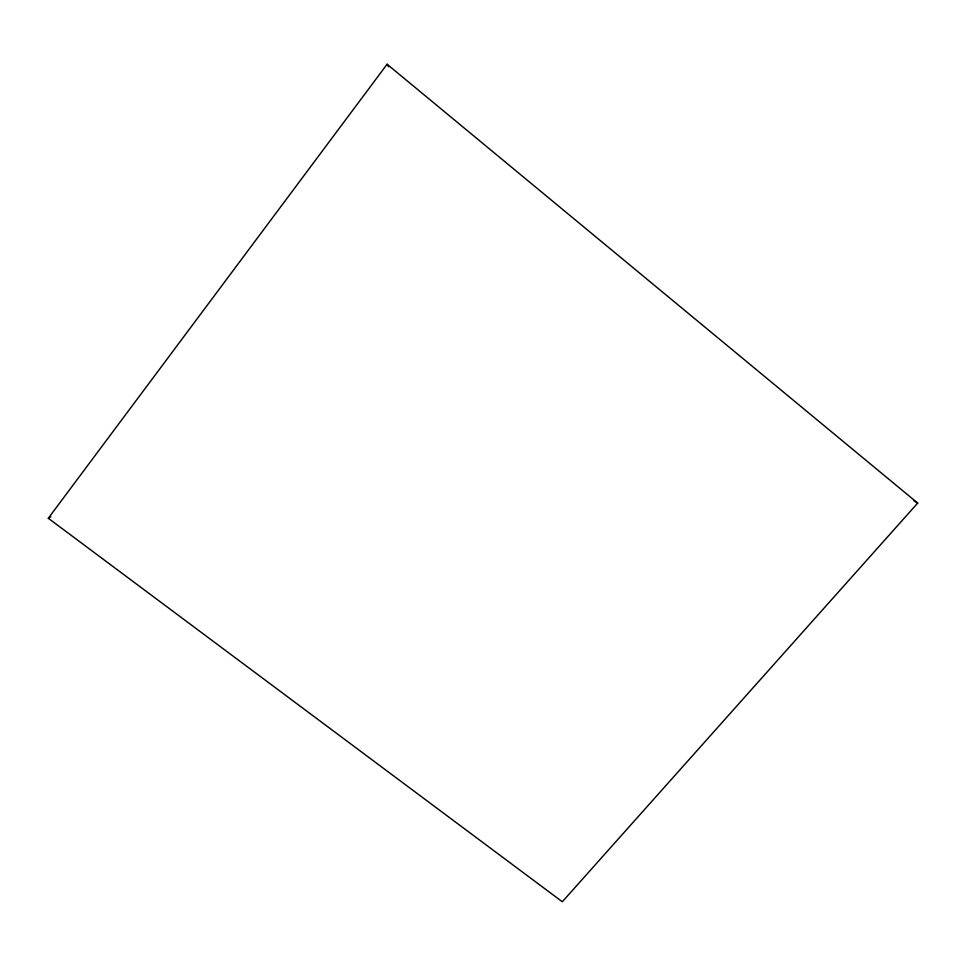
<?xml version="1.0" encoding="UTF-8"?>
<svg xmlns="http://www.w3.org/2000/svg" width="966" height="966" viewBox="0 0 966 966"><rect width="100%" height="100%" fill="white"/><g stroke="black" fill="none" stroke-linecap="round" stroke-linejoin="round"><path stroke-width="1.45" d="M48.3 518.271L387.076 64.239L917.7 503.081L562.321 901.761L48.3 518.271L50.812 516.75M913.933 500.774L917.7 503.081M387.076 64.239L388.622 66.751"/></g></svg>
